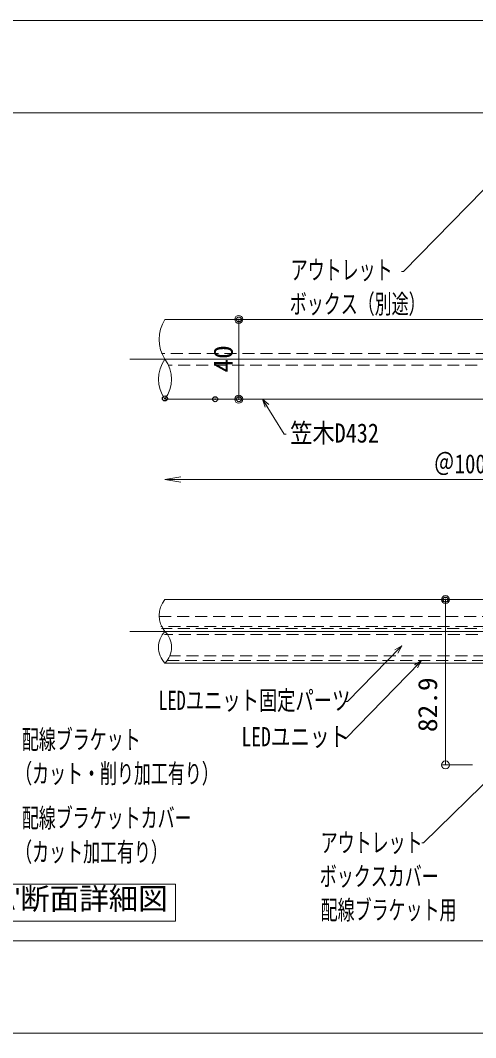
# Model space of a CAD drawing. Units: millimetres, scale not verified. Extents: x -1002 to 998, y -692 to 692.
# Drawn here: x -464 to -235, y 182 to 692 of the extents above; entities that cross this region are included whole.
import ezdxf
from ezdxf.enums import TextEntityAlignment as Align

# ---------------------------------------------------------------- set-up
doc = ezdxf.new("R2010")
doc.units = ezdxf.units.MM
doc.header["$LTSCALE"] = 5
doc.header["$PDMODE"] = 32
doc.header["$PDSIZE"] = 2.5
doc.linetypes.add('DASHED1', pattern=[1.8, 1.2, -0.6])
for name, color, linetype, lineweight in [('0-0_zumenwaku', 6, 'Continuous', 9), ('0-2_center', 5, 'Continuous', 9), ('0-3_1', 3, 'Continuous', 9), ('0-4_sunpou', 1, 'Continuous', 9), ('0-5_0', 7, 'Continuous', 9), ('0-8_2', 4, 'Continuous', 9), ('0-A_GRE_SSD', 134, 'DASHED1', 9), ('0-F_SUNPO', 134, 'DASHED1', 9), ('1-0_BLU_SSD', 134, 'DASHED1', 9), ('1-1_YEL_SSD', 2, 'DASHED1', 9), ('1-A_3', 2, 'Continuous', 9), ('2-1_08文字', 2, 'Continuous', 9)]:
    doc.layers.add(name, color=color, linetype=linetype, lineweight=lineweight)
doc.layers.add('0-1_moji', color=2, linetype='Continuous')
doc.layers.add('0-6_DEFPOINTS', color=7, linetype='Continuous')
doc.styles.add('ＭＳ ゴシック', font='')
doc.styles.add('ＭＳ Ｐゴシック', font='')
doc.styles.get('ＭＳ ゴシック').set_extended_font_data('MS Gothic')
doc.styles.get('ＭＳ Ｐゴシック').set_extended_font_data('MS PGothic')

# ---------------------------------------------------------------- blocks, each defined once
blk = doc.blocks.new('_ORIGIN')
at = {"layer": '0-5_0', "color": 1}
blk.add_line((0, 0), (-5, 0), dxfattribs=at)
blk.add_circle((0, 0), 2.5, dxfattribs=at)
blk = doc.blocks.new('_OPEN')
at = {"layer": '0-5_0', "color": 1}
blk.add_line((0, 0), (-5, 0), dxfattribs=at)
blk.add_lwpolyline([(-5, 0.833), (0, 0), (-5, -0.833)], dxfattribs=at)
blk = doc.blocks.new('_Open30')
at = {"layer": '0-4_sunpou', "color": 7}
blk.add_line((0, 0), (-5, 0), dxfattribs=at)
blk.add_lwpolyline([(-5, 1.34), (0, 0), (-5, -1.34)], dxfattribs=at)

msp = doc.modelspace()

# ---------------------------------------------------------------- linework, layer by layer
at = {"layer": '0-0_zumenwaku'}
for p, q in [((-1001.258, 646.191), (642.742, 646.191)), ((-1002.258, 230.84), (642.742, 230.84)), ((-1001.258, 184.531), (642.742, 184.531))]:
    msp.add_line(p, q, dxfattribs=at)
msp.add_lwpolyline([(-1002.258, -692.5), (997.742, -692.5), (997.742, 692.5), (-1002.258, 692.5)], close=True, dxfattribs=at)
at = {"layer": '0-2_center'}
for p, q in [((-408.893, 522.507), (472.195, 522.507)), ((-408.893, 386.002), (503.374, 386.002))]:
    msp.add_line(p, q, dxfattribs=at)
at = {"layer": '0-3_1'}
for p, q in [((-391.237, 542.507), (105.67, 542.507)), ((105.67, 502.507), (-391.237, 502.507)), ((105.67, 402.002), (-391.237, 402.002)), ((-391.237, 370.198), (105.67, 370.198))]:
    msp.add_line(p, q, dxfattribs=at)
at = {"layer": '0-4_sunpou'}
for p, q in [((-362.208, 542.507), (-356.208, 542.507)), ((-354.208, 538.507), (-354.208, 506.507)), ((-358.035, 502.507), (-352.208, 502.507)), ((-383.266, 462.283), (-79.487, 462.283)), ((-236.322, 402.002), (-252.483, 402.002)), ((-250.483, 323.102), (-250.483, 398.002)), ((-237.002, 319.102), (-252.483, 319.102))]:
    msp.add_line(p, q, dxfattribs=at)
at = {"layer": '0-6_DEFPOINTS'}
for p in [(-354.208, 542.507), (-391.266, 502.876), (-366.035, 502.507), (-354.208, 502.507), (-250.483, 402.002)]:
    msp.add_point(p, dxfattribs=at)
at = {"layer": '0-8_2'}
for centre, radius, start, end in [((-375.499, 532.507), 18.647, 147.56842, 212.43158), ((-377.369, 512.507), 17.097, 144.20426, 215.79574), ((-405.104, 512.507), 17.097, 324.20426, 35.79574), ((-381.803, 394.002), 12.37, 139.70266, 220.29734), ((-383.457, 378.1), 11.089, 134.55402, 225.44598), ((-399.017, 378.1), 11.089, 314.55402, 45.44598)]:
    msp.add_arc(centre, radius, start, end, dxfattribs=at)
at = {"layer": '0-A_GRE_SSD'}
for p, q in [((103.682, 525.507), (-393.009, 525.507)), ((105.67, 522.507), (-391.237, 522.507)), ((107.442, 519.507), (-389.249, 519.507)), ((-198.712, 387.502), (-392.993, 387.502)), ((-198.298, 384.502), (-391.547, 384.502))]:
    msp.add_line(p, q, dxfattribs=at)
at = {"layer": '0-F_SUNPO'}
msp.add_line((-394.109, 393.502), (-91.987, 393.502), dxfattribs=at)
at = {"layer": '1-0_BLU_SSD'}
msp.add_line((-390.179, 371.402), (-194.487, 371.402), dxfattribs=at)
at = {"layer": '1-1_YEL_SSD'}
for p, q in [((-194.487, 388.502), (-393.336, 388.502)), ((-194.487, 373.727), (-388.827, 373.727))]:
    msp.add_line(p, q, dxfattribs=at)
at = {"layer": '1-A_3'}
msp.add_lwpolyline([(-496.732, 259.342), (-385.91, 259.342), (-385.91, 240.813), (-496.732, 240.813)], close=True, dxfattribs=at)
at = {"layer": '2-1_08文字', "color": 1}
for points in [[(-272.564, 566.519), (-271.564, 566.519), (-231.502, 607.453)], [(-330.386, 484.924), (-331.386, 484.924), (-341.738, 501.679)], [(-300.702, 350.831), (-299.702, 350.831), (-273.08, 378.091)], [(-301.411, 332.433), (-300.411, 332.433), (-263.173, 370.695)], [(-262.442, 279.952), (-261.442, 279.952), (-224.968, 315.753)]]:
    msp.add_lwpolyline(points, dxfattribs=at)

# ---------------------------------------------------------------- block references
at = {"layer": '0-4_sunpou'}
for name, p, xscale, yscale, rotation in [('_ORIGIN', (-354.208, 542.507), 0.8, 0.8, 90), ('_ORIGIN', (-354.208, 502.507), 0.8, 0.8, 270), ('_OPEN', (-391.266, 462.283), 1.6, 1.6, 180), ('_ORIGIN', (-250.483, 402.002), 0.8, 0.8, 90), ('_ORIGIN', (-250.483, 319.102), 0.8, 0.8, 270)]:
    msp.add_blockref(name, p, dxfattribs=dict(at, xscale=xscale, yscale=yscale, rotation=rotation))
at = {"layer": '2-1_08文字', "xscale": 0.8, "yscale": 0.8}
for p, rotation in [((-342.299, 502.507), 124.11634), ((-272.369, 378.793), 44.62161), ((-262.466, 371.402), 45.01767)]:
    msp.add_blockref('_Open30', p, dxfattribs=dict(at, rotation=rotation))

# ---------------------------------------------------------------- texts
at = {"layer": '0-1_moji', "style": 'ＭＳ Ｐゴシック'}
msp.add_text("A-A'断面詳細図", height=10.85, dxfattribs=at).set_placement((-490.239, 243.335), align=Align.BOTTOM_LEFT)
at = {"layer": '0-4_sunpou', "color": 2, "style": 'ＭＳ ゴシック', "width": 1.05}
for s, p in [('40', (-354.358, 515.84)), ('82.9', (-251.798, 335.572))]:
    msp.add_text(s, height=9.604, rotation=90, dxfattribs=at).set_placement(p, align=Align.BOTTOM_LEFT)
at = {"layer": '0-4_sunpou', "color": 2, "style": 'ＭＳ ゴシック', "width": 0.8}
msp.add_text('＠1000以内', height=9.604, dxfattribs=at).set_placement((-256.398, 462.432), align=Align.BOTTOM_LEFT)
at = {"layer": '2-1_08文字', "style": 'ＭＳ ゴシック'}
for s, width, p in [('アウトレット', 0.65, (-328.146, 559.669)), ('ボックス（別途）', 0.65, (-328.601, 542.602)), ('笠木D432', 0.85, (-328.386, 477.873)), ('LEDユニット固定パーツ', 0.7, (-394.516, 343.799)), ('配線ブラケット', 0.65, (-463.05, 324.175)), ('LEDユニット', 0.75, (-352.837, 325.583)), ('（カット・削り加工有り）', 0.65, (-466.41, 307.108)), ('配線ブラケットカバー', 0.65, (-463.05, 284.844)), ('アウトレット', 0.65, (-313.097, 272.432)), ('（カット加工有り）', 0.65, (-466.41, 267.777)), ('ボックスカバー', 0.65, (-313.552, 255.582)), ('配線ブラケット用', 0.65, (-313.097, 238.702))]:
    msp.add_text(s, height=9.604, dxfattribs=dict(at, width=width)).set_placement(p, align=Align.BOTTOM_LEFT)

doc.saveas('drawing.dxf')
